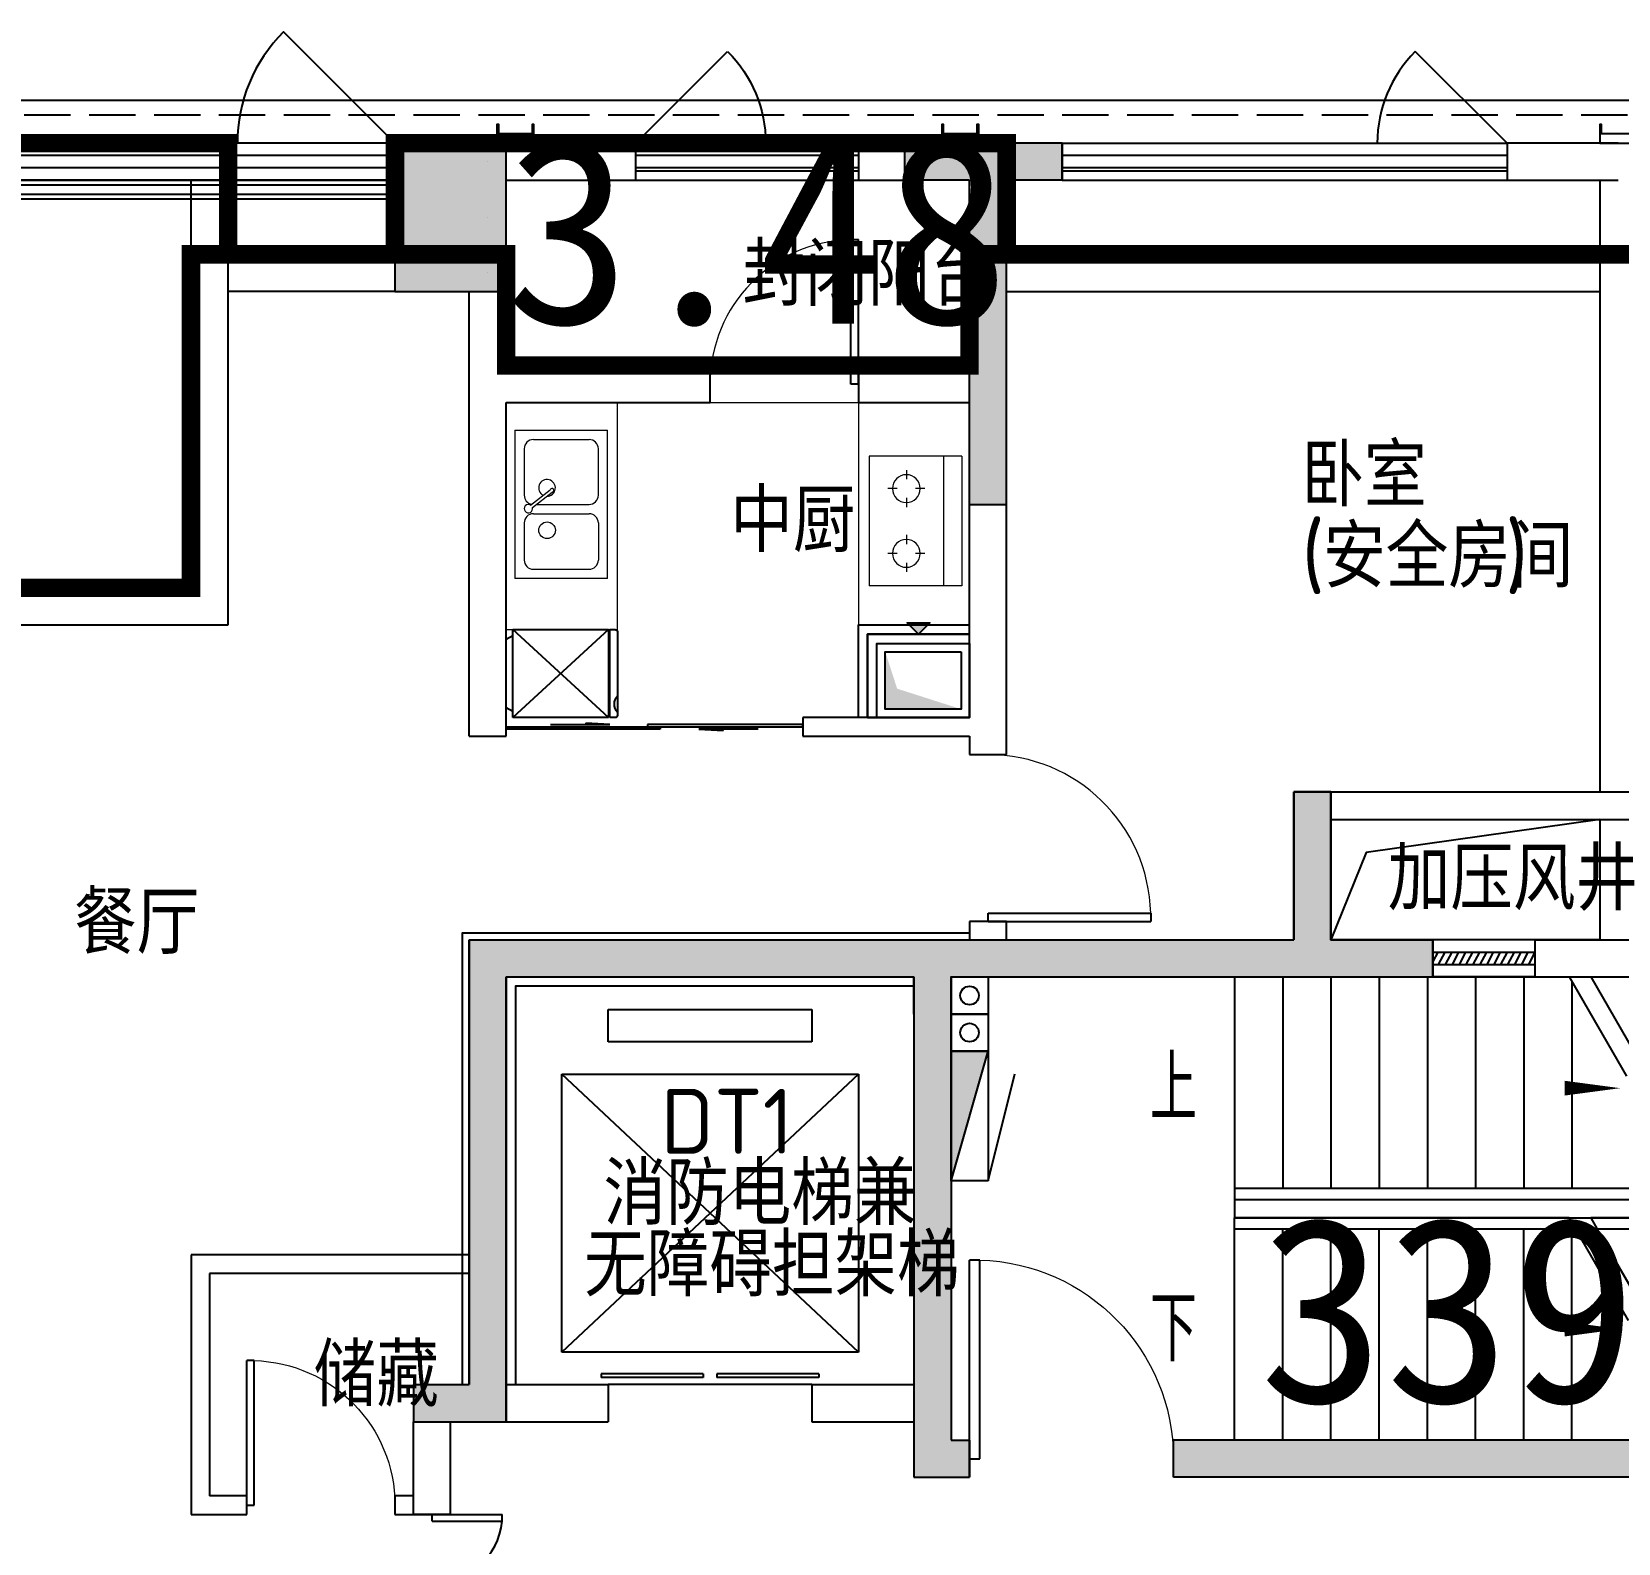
# Model space of a CAD drawing. Extents: x 512858 to 514372, y -232486 to -231710.
# Drawn here: x 513199.88 to 513208.44, y -232337.42 to -232329.26 of the extents above; entities that cross this region are included whole.
import ezdxf

# ---------------------------------------------------------------- set-up
doc = ezdxf.new("R2010")
doc.units = 0
doc.header["$LTSCALE"] = 1000
for name, pattern in [('__DASH', [0.35, 0.25, -0.1]), ('B1+B2户型(2#185报审版）-2$0$__DASH', [0.35, 0.25, -0.1]), ('B1+B2户型(2#185报审版）-2$0$DASH', [0.35, 0.25, -0.1]), ('DASH', [0.35, 0.25, -0.1])]:
    doc.linetypes.add(name, pattern=pattern)
doc.layers.get('0').update_dxf_attribs({"color": 252})
for name, color, linetype in [('0-铝板', 253, 'Continuous'), ('1#HXT-15-27F$0$A-ANNO-50-SYMB', 253, 'Continuous'), ('1#HXT-15-27F$0$A-ANNO-50-TXT', 253, 'Continuous'), ('1#HXT-15-27F$0$A-DOOR', 253, 'Continuous'), ('1#HXT-15-27F$0$A-FIRE-DOOR', 253, 'Continuous'), ('1#HXT-15-27F$0$A-HOLE-E', 253, 'Continuous'), ('1#HXT-15-27F$0$A-PATT-COLU', 253, 'Continuous'), ('1#HXT-15-27F$0$A-STAIR', 253, 'Continuous'), ('1#HXT-15-27F$0$A-STR-CONC-B', 253, 'Continuous'), ('1#HXT-15-27F$0$A-WALL-S', 253, 'Continuous'), ('1#HXT-15-27F$0$A-WINDOW', 253, 'Continuous'), ('1#HXT-15-27F$0$AA-DOOR_FIRE_TEXT', 253, 'Continuous'), ('6#-造型-1F（实施版）金属型材-METAL-S', 253, 'Continuous'), ('A-ANNO-100-TXT', 252, 'Continuous'), ('A-METAL-E', 253, 'Continuous'), ('A-WALL-E', 253, 'Continuous'), ('B1+B2户型(2#185报审版）-2$0$$0$AA-排烟道', 253, 'Continuous'), ('B1+B2户型(2#185报审版）-2$0$A-DOOR', 253, 'Continuous'), ('B1+B2户型(2#185报审版）-2$0$A-FIRE-DOOR', 253, 'Continuous'), ('B1+B2户型(2#185报审版）-2$0$A-HOLE-E', 253, 'Continuous'), ('B1+B2户型(2#185报审版）-2$0$A-PART-S', 253, 'Continuous'), ('B1+B2户型(2#185报审版）-2$0$A-PATT-COLU', 253, 'Continuous'), ('B1+B2户型(2#185报审版）-2$0$A-STR-CONC-B', 253, 'Continuous'), ('B1+B2户型(2#185报审版）-2$0$A-STR-CONC-C', 253, 'Continuous'), ('B1+B2户型(2#185报审版）-2$0$A-STR-CONC-E', 253, 'Continuous'), ('B1+B2户型(2#185报审版）-2$0$A-STR-CONC-H', 253, 'Continuous'), ('B1+B2户型(2#185报审版）-2$0$A-WALL-S', 253, 'Continuous'), ('B1+B2户型(2#185报审版）-2$0$A-WINDOW', 253, 'Continuous'), ('B1+B2户型(2#185报审版）-2$0$FURN', 253, 'Continuous'), ('B1+B2户型(2#185报审版）-2$0$ICDA方案_活动家具', 253, 'Continuous'), ('B1+B2户型(2#185报审版）-2$0$WALL', 253, 'Continuous'), ('PUB_HATCH', 252, 'Continuous')]:
    doc.layers.add(name, color=color, linetype=linetype)
for name, color, linetype, lineweight in [('B1+B2户型(2#185报审版）-2$0$AE-FURN-MOVE', 253, 'Continuous', 20), ('面积-计容-住宅-0.5', 1, 'Continuous', 0), ('面积-计容-住宅-1', 1, 'Continuous', 0)]:
    doc.layers.add(name, color=color, linetype=linetype, lineweight=lineweight)
doc.styles.add('1#HXT-15-27F$0$STANDARD', font='GBENOR', dxfattribs={"bigfont": 'GBCBIG'})
doc.styles.add('dw', font='simhei.ttf')
doc.styles.add('TYDG_02', font='TSSDENG.shx', dxfattribs={"width": 0.8, "bigfont": 'hztxt.shx'})

# ---------------------------------------------------------------- blocks, each defined once
blk = doc.blocks.new('1新176wz14')
at = {"layer": 'A-ANNO-100-TXT', "style": 'TYDG_02'}
for s, height, p in [('封闭阳台', 337.59, (-150981.3, -1319249.2, 0)), ('卧室', 337.59, (-147965.9, -1320333.1)), ('中厨', 337.59, (-151047.9, -1320578.5)), ('(', 350, (-147965.9, -1320770.5)), ('安全房间', 337.59, (-147849.3, -1320770.5)), (')', 350, (-146866.3, -1320770.5)), ('加压风井', 337.59, (-147500.3, -1322510.5)), ('餐厅', 337.59, (-154588.5, -1322747.6)), ('DT1', 350, (-151423.5, -1323824.5)), ('消防电梯兼', 337.59, (-151731.6, -1324209.5)), ('无障碍担架梯', 337.59, (-151835.9, -1324594.5)), ('储藏', 337.59, (-153295.3, -1325188.6, 0))]:
    blk.add_text(s, height=height, dxfattribs=at).set_placement(p)
blk = doc.blocks.new('1新173qjoijgwjirwj')
at = {"layer": '6#-造型-1F（实施版）金属型材-METAL-S'}
blk.add_lwpolyline([(1777290.2, -392199.5), (1756460.2, -392199.5, 0.414213), (1756260.2, -392399.5), (1756260.2, -399309.5)], format="xyb", dxfattribs=at)
at = {"layer": '6#-造型-1F（实施版）金属型材-METAL-S', "color": 61, "linetype": '__DASH'}
blk.add_lwpolyline([(1777290.2, -392279.5), (1756460.2, -392279.5, 0.414213), (1756340.2, -392399.5), (1756340.2, -399309.5)], format="xyb", dxfattribs=at)
blk = doc.blocks.new('1新172jwqoiwjg')
at = {"layer": '6#-造型-1F（实施版）金属型材-METAL-S', "color": 130}
for points in [[(1766140.2, -392429.5), (1766140.2, -392329.5), (1766130.2, -392329.5), (1766130.2, -392379.5), (1765950.2, -392379.5), (1765950.2, -392329.5), (1765940.2, -392329.5), (1765940.2, -392429.5), (1766140.2, -392429.5)], [(1768540.1, -392429.5), (1768540.1, -392329.5), (1768530.1, -392329.5), (1768530.1, -392379.5), (1768350.1, -392379.5), (1768350.1, -392329.5), (1768340.1, -392329.5), (1768340.1, -392429.5), (1768540.1, -392429.5)], [(1772090.2, -392429.5), (1772090.2, -392329.5), (1772080.2, -392329.5), (1772080.2, -392379.5), (1771900.2, -392379.5), (1771900.2, -392329.5), (1771890.2, -392329.5), (1771890.2, -392429.5), (1772090.2, -392429.5)]]:
    blk.add_lwpolyline(points, dxfattribs=at)
blk = doc.blocks.new('1新90A$C799B250F')
at = {"layer": '0-铝板', "color": 2}
for name in ['1新173qjoijgwjirwj', '1新172jwqoiwjg']:
    blk.add_blockref(name, (-1756590.2, 406829.5, 0), dxfattribs=at)
blk = doc.blocks.new('1新160bcq14-27')
at = {"layer": 'A-METAL-E', "elevation": 0}
for points in [[(9900, 5850), (11100, 5850)], [(12200, 5850), (14600, 5850)], [(5200, 5775), (8600, 5775)], [(9900, 5800), (11100, 5800)], [(12200, 5800), (14600, 5800)], [(5200, 5725), (8600, 5725)]]:
    blk.add_lwpolyline(points, dxfattribs=at)
at = {"layer": 'A-WALL-E', "elevation": 0}
for points in [[(5200, 5800), (8600, 5800)], [(5200, 5700), (8600, 5700)]]:
    blk.add_lwpolyline(points, dxfattribs=at)
blk = doc.blocks.new('1新111B1+B2户型(2#185报审版）-2$0$$0$SFEFFSEFSEFESFS')
at = {"layer": 'B1+B2户型(2#185报审版）-2$0$$0$AA-排烟道'}
blk.add_hatch(color=254, dxfattribs=at).paths.add_polyline_path([(220387.4, 75509.2), (220326.6, 75569.9), (220326.6, 75448.5)])
at = {"layer": 'B1+B2户型(2#185报审版）-2$0$$0$AA-排烟道', "color": 254}
for points in [[(220437.4, 75234.6), (220837.4, 75234.6), (220837.4, 75734.6), (220437.4, 75734.6)], [(220482.9, 75280.2), (220791.8, 75280.2), (220791.8, 75689.1), (220482.9, 75689.1)]]:
    blk.add_lwpolyline(points, close=True, dxfattribs=at)
blk.add_lwpolyline([(220387.3, 75509.2), (220326.6, 75569.9), (220326.6, 75448.5), (220387.4, 75509.2)], dxfattribs=at)
blk.add_solid([(220482.9, 75689.1), (220681.6, 75624.7), (220791.8, 75689.1), (220791.8, 75280.2)], dxfattribs=at)
at = {"layer": 'B1+B2户型(2#185报审版）-2$0$A-HOLE-E', "ltscale": 0.5}
blk.add_lwpolyline([(220837.4, 75784.2), (220837.4, 75234.2), (220387.4, 75234.2), (220387.4, 75784.2)], close=True, dxfattribs=at)
blk = doc.blocks.new('1新113B1+B2户型(2#185报审版）-2$0$$DorLib2D$00000114')
at = {"color": 0}
blk.add_line((0.5, 0), (-0.207, 0.707), dxfattribs=at)
blk.add_arc((0.5, 0), 1, 135, 180, dxfattribs=at)
blk = doc.blocks.new('1新120B1+B2户型(2#185报审版）-2$0$6986586658665A-Kitchen-4')
at = {"layer": 'B1+B2户型(2#185报审版）-2$0$AE-FURN-MOVE'}
for p, q in [((-400, -500), (-400, 0)), ((400, 0), (-400, 0)), ((400, 0), (400, -500)), ((-100, -50), (-300, -50)), ((-3.5, -84.4), (79.2, -190.9)), ((300, -50), (50, -50)), ((-350, -100), (-350, -400)), ((-50, -100), (-50, -400)), ((-16.2, -94.2), (66.5, -200.7)), ((0, -115), (0, -400)), ((350, -100), (350, -400)), ((-400, -500), (400, -500)), ((-100, -450), (-300, -450)), ((50, -450), (300, -450))]:
    blk.add_line(p, q, dxfattribs=at)
for centre, major_axis, start_param, end_param in [((-300, -100), (0, 50), 0.000591, 1.571387), ((-100, -100), (0, 50), 4.711798, 6.282594), ((-22.7, -72.7), (-0.2, 22.5), 4.156064, 9.712232), ((50, -100), (0, 50), -0.000202, 1.373206), ((300, -100), (0, 50), 4.711798, 6.282594), ((-139.5, -173.1), (0, 45), 4.711392, 10.994577), ((89.5, -173.1), (0.1, 45), 1.556657, 7.383522), ((76.5, -200.5), (0, 10), 1.588727, 6.019143), ((-300, -400), (0, 50), 1.570205, 3.141002), ((-100, -400), (0, 50), 3.142184, 4.71298), ((50, -400), (0, 50), 1.570205, 3.141002), ((300, -400), (0, 50), 3.142184, 4.71298)]:
    blk.add_ellipse(centre, major_axis=major_axis, ratio=1, start_param=start_param, end_param=end_param, dxfattribs=at)
blk = doc.blocks.new('1新119B1+B2户型(2#185报审版）-2$0$6986586658665A-Kitchen-1')
at = {"layer": 'B1+B2户型(2#185报审版）-2$0$AE-FURN-MOVE'}
for p, q in [((-350, 0), (350, 0)), ((-350, -500), (-350, 0)), ((350, -500), (350, 0)), ((-175, -150), (-175, -100)), ((175, -150), (175, -100)), ((-275, -200), (-225, -200)), ((-175, -300), (-175, -250)), ((-125, -200), (-75, -200)), ((75, -200), (125, -200)), ((175, -300), (175, -250)), ((225, -200), (275, -200)), ((-350, -400), (350, -400)), ((-350, -500), (350, -500))]:
    blk.add_line(p, q, dxfattribs=at)
for centre in [(-175, -200), (175, -200)]:
    blk.add_circle(centre, 75, dxfattribs=at)
blk = doc.blocks.new('1新122B1+B2户型(2#185报审版）-2$0$A$C75447C14')
at = {"layer": 'B1+B2户型(2#185报审版）-2$0$ICDA方案_活动家具'}
for p, q in [((-225.3, 600), (225.3, 600)), ((-237.5, 559.4), (-237.5, 587.8)), ((237.5, 559.4), (-237.5, 559.4)), ((-237.5, 35.2), (-237.5, 551.3)), ((-237.5, 551.3), (237.5, 551.3)), ((237.5, 551.3), (-237.5, 35.2)), ((-237.5, 551.3), (237.5, 35.2)), ((237.5, 587.8), (237.5, 559.4)), ((237.5, 587.8), (237.5, 559.4)), ((237.5, 551.3), (237.5, 35.2)), ((237.5, 551.3), (237.5, 35.2)), ((237.5, 35.2), (-237.5, 35.2)), ((-184.8, 0), (-205.1, 35.2)), ((184.8, 0), (-184.8, 0)), ((205.1, 35.2), (184.8, 0))]:
    blk.add_line(p, q, dxfattribs=at)
at = {"layer": 'B1+B2户型(2#185报审版）-2$0$ICDA方案_活动家具', "extrusion": (4.4081e-39, -1.44111e-29, -1)}
for centre, major_axis, start_param, end_param in [((-225.3, 587.8), (8.61, -8.61), 2.356194, 3.926991), ((165.1, 655.2), (50.2, -50.2), 0.10668, 1.464116)]:
    blk.add_ellipse(centre, major_axis=major_axis, ratio=1, start_param=start_param, end_param=end_param, dxfattribs=at)
at = {"layer": 'B1+B2户型(2#185报审版）-2$0$ICDA方案_活动家具', "extrusion": (4.40811e-39, -1.44111e-29, -1)}
blk.add_ellipse((225.3, 587.8), major_axis=(-8.61, -8.61), ratio=1, start_param=2.356194, end_param=3.926991, dxfattribs=at)
blk = doc.blocks.new('1新116B1+B2户型(2#185报审版）-2$0$$WINLIB2D$00000001')
at = {"color": 0}
for points in [[(-0.5, 0.5), (-0.5, -0.5)], [(-0.5, 0.5), (0.5, 0.5)], [(0.5, -0.5), (0.5, 0.5)], [(0.5, 0.1667), (-0.5, 0.1667)], [(0.5, -0.1667), (-0.5, -0.1667)], [(-0.5, -0.5), (0.5, -0.5)]]:
    blk.add_lwpolyline(points, dxfattribs=at)
blk = doc.blocks.new('1新112B1+B2户型(2#185报审版）-2$0$$DorLib2D$00000001')
for p, q in [((0.45, 0.975), (0.5, 0.975)), ((0.45, 0), (0.45, 0.975)), ((0.5, 0), (0.5, 0.975)), ((0.5, 0), (0.45, 0))]:
    blk.add_line(p, q)
at = {"lineweight": 13}
blk.add_arc((0.475, 0), 0.975, 91.46928, 180, dxfattribs=at)
blk = doc.blocks.new('1新115B1+B2户型(2#185报审版）-2$0$$DorLib2D$00000225')
at = {"color": 0}
for p, q in [((0.475, -0.0014), (0.475, 0.7521)), ((0.475, 0.7521), (0.5, 0.7521)), ((0.5, -0.0014), (0.5, 0.7521)), ((-0.5, 0), (-0.5, 0.252)), ((-0.475, 0.252), (-0.5, 0.252)), ((-0.475, 0), (-0.475, 0.252)), ((-0.475, 0), (-0.5, 0)), ((0.475, -0.0014), (0.5, -0.0014))]:
    blk.add_line(p, q, dxfattribs=at)
for centre, radius, start, end in [((0.5046, -0.0019), 0.7546, 92.2493, 179.7238), ((-0.5008, 0.0026), 0.2508, 359.7899, 84.0974)]:
    blk.add_arc(centre, radius, start, end, dxfattribs=at)
blk = doc.blocks.new('1新114B1+B2户型(2#185报审版）-2$0$$DorLib2D$00000131')
at = {"color": 0, "linetype": 'Continuous'}
for p, q in [((0.15, 0.125), (0.2319, 0.1973)), ((0.2319, 0.1973), (0.2319, 0.125)), ((-0.5, 0.125), (-0.5, 0)), ((0.0192, 0.125), (-0.5, 0.125)), ((0.0192, 0), (0.0192, 0.125)), ((0.35, 0.125), (0.15, 0.125)), ((-0.5, 0), (0.0192, 0)), ((-0.024, 0), (0.5, 0)), ((-0.024, -0.125), (-0.024, 0)), ((0.5, 0), (0.5, -0.125)), ((-0.35, -0.125), (-0.15, -0.125)), ((-0.2319, -0.1973), (-0.2319, -0.125)), ((-0.15, -0.125), (-0.2319, -0.1973)), ((0.5, -0.125), (-0.024, -0.125))]:
    blk.add_line(p, q, dxfattribs=at)
blk = doc.blocks.new('1新159_FZH')
blk.add_lwpolyline([(-0.5, -0.5), (0.5, -0.5), (0.5, 0.5), (-0.5, 0.5)], close=True)
at = {"layer": 'PUB_HATCH'}
blk.add_solid([(-0.5, -0.5), (0.5, -0.5), (-0.5, 0.5), (0.5, 0.5)], dxfattribs=at)
blk = doc.blocks.new('1新110B1+B2户型(2#185报审版）-2')
at = {"layer": 'B1+B2户型(2#185报审版）-2$0$A-PATT-COLU'}
for points in [[(-149657, -995104.2), (-149657, -994970.9), (-150107, -994970.9), (-150107, -995170.9), (-149757, -995170.9)], [(-149257, -994970.9), (-149657, -994970.9), (-149657, -995104.2), (-149557, -995170.9), (-149257, -995170.9)], [(-149557, -996920.9), (-149557, -995170.9), (-149657, -995104.2), (-149757, -995170.9), (-149757, -996920.9)], [(-147907, -999337.6), (-147807, -999270.9), (-147807, -998470.9), (-148007, -998470.9), (-148007, -999270.9)], [(-152457, -999270.9), (-152257, -999470.9), (-150057, -999470.9), (-149957, -999404.2), (-149957, -999270.9)], [(-152457, -1001070.9), (-152257, -1001070.9), (-152257, -999470.9), (-152457, -999270.9)], [(-149957, -999404.2), (-149857, -999470.9), (-149657, -999470.9), (-149657, -999270.9), (-149957, -999270.9)], [(-149657, -999270.9), (-149657, -999470.9), (-147907, -999470.9), (-147907, -999337.6), (-148007, -999270.9)], [(-147907, -999337.6), (-147907, -999470.9), (-147707, -999470.9), (-147707, -999270.9), (-147807, -999270.9)], [(-150057, -999670.9), (-149857, -999670.9), (-149857, -999470.9), (-149957, -999404.2), (-150057, -999470.9)], [(-152457, -1001670.9), (-152257, -1001870.9), (-152257, -1001070.9), (-152457, -1001070.9)], [(-152757, -1001870.9), (-152657, -1001870.9), (-152657, -1001670.9), (-152757, -1001670.9)], [(-152657, -1001670.9), (-152657, -1001870.9), (-152257, -1001870.9), (-152457, -1001670.9)]]:
    blk.add_hatch(color=256, dxfattribs=at).paths.add_polyline_path(points)
at = {"layer": 'B1+B2户型(2#185报审版）-2$0$A-PART-S'}
for p, q in [((-151557, -994970.9), (-152257, -994970.9)), ((-151557, -995170.9), (-151557, -994970.9)), ((-150107, -994970.9), (-150357, -994970.9)), ((-150357, -994970.9), (-150357, -995170.9)), ((-149257, -994970.9), (-149257, -995170.9)), ((-146257, -994970.9), (-146857, -994970.9)), ((-146857, -994970.9), (-146857, -995170.9)), ((-152257, -995170.9), (-151557, -995170.9)), ((-150357, -995170.9), (-150107, -995170.9)), ((-146857, -995170.9), (-146257, -995170.9))]:
    blk.add_line(p, q, dxfattribs=at)
at = {"layer": 'B1+B2户型(2#185报审版）-2$0$A-STR-CONC-B'}
for p, q in [((-149657, -994970.9), (-150107, -994970.9)), ((-150107, -995170.9), (-150107, -994970.9)), ((-149257, -994970.9), (-149657, -994970.9)), ((-149257, -995170.9), (-149257, -994970.9)), ((-149757, -995170.9), (-150107, -995170.9)), ((-149757, -996920.9), (-149757, -995170.9)), ((-149557, -996920.9), (-149557, -995170.9)), ((-149257, -995170.9), (-149557, -995170.9)), ((-149757, -996920.9), (-149557, -996920.9)), ((-148007, -999270.9), (-148007, -998470.9)), ((-148007, -998470.9), (-147807, -998470.9)), ((-147807, -999270.9), (-147807, -998470.9)), ((-152457, -999270.9), (-149957, -999270.9)), ((-152457, -1001070.9), (-152457, -999270.9)), ((-149957, -999270.9), (-149657, -999270.9)), ((-149657, -999270.9), (-148007, -999270.9)), ((-147807, -999270.9), (-147707, -999270.9)), ((-152257, -999470.9), (-150057, -999470.9)), ((-152257, -1001070.9), (-152257, -999470.9)), ((-150057, -999670.9), (-150057, -999470.9)), ((-149857, -999670.9), (-149857, -999470.9)), ((-149857, -999470.9), (-149657, -999470.9)), ((-149657, -999470.9), (-147907, -999470.9)), ((-147907, -999470.9), (-147707, -999470.9)), ((-152457, -1001670.9), (-152457, -1001070.9)), ((-152257, -1001870.9), (-152257, -1001070.9)), ((-152757, -1001670.9), (-152657, -1001670.9)), ((-152757, -1001670.9), (-152757, -1001870.9)), ((-152657, -1001670.9), (-152457, -1001670.9)), ((-152757, -1001870.9), (-152657, -1001870.9)), ((-152657, -1001870.9), (-152257, -1001870.9))]:
    blk.add_line(p, q, dxfattribs=at)
at = {"layer": 'B1+B2户型(2#185报审版）-2$0$A-STR-CONC-E'}
for points in [[(-152857, -995770.9), (-153757, -995770.9)], [(-149557, -995770.9), (-146357, -995770.9)]]:
    blk.add_lwpolyline(points, dxfattribs=at)
at = {"layer": 'B1+B2户型(2#185报审版）-2$0$A-STR-CONC-H', "linetype": 'B1+B2户型(2#185报审版）-2$0$DASH'}
for points in [[(-152857, -995570.9), (-153757, -995570.9)], [(-149557, -995570.9), (-146357, -995570.9)]]:
    blk.add_lwpolyline(points, dxfattribs=at)
at = {"layer": 'B1+B2户型(2#185报审版）-2$0$A-WALL-S'}
for p, q in [((-152357, -995070.9), (-152357, -995070.9)), ((-153957, -997370.9), (-153957, -995170.9)), ((-153957, -995170.9), (-153757, -995170.9)), ((-153757, -997570.9), (-153757, -995170.9)), ((-146357, -995170.9), (-146357, -998470.9)), ((-152357, -995370.9), (-152357, -995370.9)), ((-152357, -995670.9), (-152357, -995670.9)), ((-152457, -996270.9), (-152457, -995770.9)), ((-152257, -996170.9), (-152257, -995770.9)), ((-151157, -996170.9), (-152257, -996170.9)), ((-151157, -996370.9), (-151157, -996170.9)), ((-149757, -996170.9), (-150357, -996170.9)), ((-150357, -996170.9), (-150357, -996370.9)), ((-149757, -996370.9), (-149757, -996170.9)), ((-152457, -998170.9), (-152457, -996270.9)), ((-152257, -998070.9), (-152257, -996370.9)), ((-152257, -996370.9), (-151157, -996370.9)), ((-150357, -996370.9), (-149757, -996370.9)), ((-149757, -998070.9), (-149757, -996920.9)), ((-149557, -998070.9), (-149557, -996920.9)), ((-153957, -997370.9), (-155757, -997370.9)), ((-155757, -997570.9), (-153757, -997570.9)), ((-152257, -998170.9), (-152257, -998070.9)), ((-149757, -998070.9), (-150657, -998070.9)), ((-150657, -998070.9), (-150657, -998170.9)), ((-152457, -998170.9), (-152257, -998170.9)), ((-150657, -998170.9), (-149757, -998170.9)), ((-147807, -998470.9), (-146257, -998470.9)), ((-147807, -998620.9), (-146257, -998620.9)), ((-152457, -1000970.9), (-153957, -1000970.9)), ((-153957, -1000970.9), (-153957, -1002370.9)), ((-152457, -1001070.9), (-153857, -1001070.9)), ((-153857, -1001070.9), (-153857, -1002270.9)), ((-152757, -1002270.9), (-152757, -1001870.9)), ((-152557, -1002370.9), (-152557, -1001870.9)), ((-153657, -1002270.9), (-153857, -1002270.9)), ((-153657, -1002370.9), (-153657, -1002270.9)), ((-152757, -1002270.9), (-152857, -1002270.9)), ((-152857, -1002270.9), (-152857, -1002370.9)), ((-153957, -1002370.9), (-153657, -1002370.9)), ((-152857, -1002370.9), (-152757, -1002370.9)), ((-152557, -1002370.9), (-152757, -1002370.9))]:
    blk.add_line(p, q, dxfattribs=at)
at = {"layer": 'B1+B2户型(2#185报审版）-2$0$A-WALL-S', "linetype": 'B1+B2户型(2#185报审版）-2$0$__DASH'}
for p, q in [((-149557, -998270.9), (-149557, -998070.9)), ((-149757, -998170.9), (-149757, -998270.9)), ((-149757, -998270.9), (-149557, -998270.9)), ((-149557, -999170.9), (-149757, -999170.9)), ((-149757, -999170.9), (-149757, -999270.9)), ((-149557, -999270.9), (-149557, -999170.9))]:
    blk.add_line(p, q, dxfattribs=at)
at = {"layer": 'B1+B2户型(2#185报审版）-2$0$A-WINDOW'}
for p, q in [((-152857, -994970.9), (-161757, -994970.9)), ((-152857, -995037.6), (-161690.3, -995037.6)), ((-152857, -995104.2), (-161623.6, -995104.2)), ((-152857, -995170.9), (-161557, -995170.9))]:
    blk.add_line(p, q, dxfattribs=at)
at = {"layer": 'B1+B2户型(2#185报审版）-2$0$A-WINDOW', "extrusion": (0, 0, -1), "elevation": 0}
blk.add_lwpolyline([(152857, -994970.9), (153458, -994369.9, -0.198912), (153707, -994970.9)], format="xyb", dxfattribs=at)
at = {"layer": 'B1+B2户型(2#185报审版）-2$0$AE-FURN-MOVE'}
blk.add_lwpolyline([(-152257, -996370.9), (-150357, -996370.9), (-150357, -998070.9), (-150357, -998070.9), (-150357, -998070.9)], dxfattribs=at)
at = {"layer": 'B1+B2户型(2#185报审版）-2$0$AE-FURN-MOVE', "elevation": 0}
blk.add_lwpolyline([(-152257, -997595.9), (-151657, -997595.9), (-151657, -996370.9)], dxfattribs=at)
at = {"layer": 'B1+B2户型(2#185报审版）-2$0$AE-FURN-MOVE'}
blk.add_lwpolyline([(-150307, -998071), (-149757, -998070.9), (-149757, -997620.9), (-150307, -997621)], close=True, dxfattribs=at)
at = {"layer": 'B1+B2户型(2#185报审版）-2$0$WALL'}
for points in [[(-150357, -998071), (-150357, -997571), (-149757, -997571)], [(-150307, -998071), (-150307, -997621), (-149757, -997621)]]:
    blk.add_lwpolyline(points, dxfattribs=at)
at = {"rotation": 270}
blk.add_blockref('1新122B1+B2户型(2#185报审版）-2$0$A$C75447C14', (-152257, -997833.4, 0), dxfattribs=at)
at = {"extrusion": (2.93874e-39, -2.8026e-45, -1), "zscale": -1, "rotation": 270}
blk.add_blockref('1新111B1+B2户型(2#185报审版）-2$0$$0$SFEFFSEFSEFESFS', (74522.8, -777233.5), dxfattribs=at)
at = {"layer": 'B1+B2户型(2#185报审版）-2$0$A-DOOR', "linetype": 'B1+B2户型(2#185报审版）-2$0$__DASH', "zscale": 200}
for p, xscale, yscale, rotation in [((-150757, -996270.9), -800, -800, 179.9999999999487), ((-149657, -998720.9), -900, -900, 90)]:
    blk.add_blockref('1新112B1+B2户型(2#185报审版）-2$0$$DorLib2D$00000001', p, dxfattribs=dict(at, xscale=xscale, yscale=yscale, rotation=rotation))
at = {"layer": 'B1+B2户型(2#185报审版）-2$0$A-DOOR', "zscale": 100, "rotation": 180}
for name, p, xscale, yscale in [('1新114B1+B2户型(2#185报审版）-2$0$$DorLib2D$00000131', (-151457, -998120.9), -1600, 100), ('1新112B1+B2户型(2#185报审版）-2$0$$DorLib2D$00000001', (-153257, -1002320.9), 800, -800)]:
    blk.add_blockref(name, p, dxfattribs=dict(at, xscale=xscale, yscale=yscale))
at = {"layer": 'B1+B2户型(2#185报审版）-2$0$A-FIRE-DOOR', "xscale": -1500, "yscale": -1500, "zscale": 200, "rotation": 90}
blk.add_blockref('1新115B1+B2户型(2#185报审版）-2$0$$DorLib2D$00000225', (-152657, -1003120.9), dxfattribs=at)
at = {"layer": 'B1+B2户型(2#185报审版）-2$0$A-STR-CONC-C', "xscale": 600, "yscale": 800.0000000116415, "zscale": 800.0000000116415}
blk.add_blockref('1新159_FZH', (-152557, -995370.9), dxfattribs=at)
at = {"layer": 'B1+B2户型(2#185报审版）-2$0$A-WINDOW', "linetype": 'B1+B2户型(2#185报审版）-2$0$__DASH', "yscale": 700, "zscale": -700}
for p, xscale in [((-151207, -994970.9), -700), ((-147207, -994970.9), 700)]:
    blk.add_blockref('1新113B1+B2户型(2#185报审版）-2$0$$DorLib2D$00000114', p, dxfattribs=dict(at, xscale=xscale))
at = {"layer": 'B1+B2户型(2#185报审版）-2$0$A-WINDOW', "yscale": 200, "zscale": 200}
for p, xscale, rotation in [((-150957, -995070.9), -1200, 180.0000277296439), ((-148057, -995070.9), -2400, 180)]:
    blk.add_blockref('1新116B1+B2户型(2#185报审版）-2$0$$WINLIB2D$00000001', p, dxfattribs=dict(at, xscale=xscale, rotation=rotation))
at = {"layer": 'B1+B2户型(2#185报审版）-2$0$FURN', "rotation": 90}
blk.add_blockref('1新120B1+B2户型(2#185报审版）-2$0$6986586658665A-Kitchen-4', (-152209.7, -996920.9), dxfattribs=at)
at = {"layer": 'B1+B2户型(2#185报审版）-2$0$FURN', "extrusion": (2.93874e-39, -1.44111e-29, -1), "zscale": -1, "rotation": 270}
blk.add_blockref('1新119B1+B2户型(2#185报审版）-2$0$6986586658665A-Kitchen-1', (150298, -997010.2, 0), dxfattribs=at)
blk = doc.blocks.new('1新231#HXT-15-27F$0$$TWTSYS$00000508')
for p, q in [((-0.5, 0.5), (0.324, 1.224)), ((-0.5, 0.5), (-0.5, -0.5)), ((-0.5, -0.5), (0.5, 0.5)), ((0.5, 0.5), (-0.5, 0.5)), ((0.5, -0.5), (0.5, 0.5)), ((-0.5, -0.5), (0.5, -0.5))]:
    blk.add_line(p, q)
blk.add_solid([(0.5, -0.5), (0.5, 0.5), (-0.5, -0.5)])
blk = doc.blocks.new('1新241#HXT-15-27F$0$$WINLIB2D$00000039')
at = {"color": 0}
for points in [[(-0.5, 0.5), (-0.5, -0.5)], [(0.5, 0.5), (-0.5, 0.5)], [(0.5, -0.5), (0.5, 0.5)], [(-0.5, 0.167), (0.5, 0.167)], [(-0.384, -0.167), (-0.448, 0.167)], [(-0.316, -0.167), (-0.38, 0.167)], [(-0.248, -0.167), (-0.312, 0.167)], [(-0.18, -0.167), (-0.244, 0.167)], [(-0.112, -0.167), (-0.176, 0.167)], [(-0.044, -0.167), (-0.108, 0.167)], [(0.024, -0.167), (-0.04, 0.167)], [(0.092, -0.167), (0.028, 0.167)], [(0.16, -0.167), (0.096, 0.167)], [(0.228, -0.167), (0.164, 0.167)], [(0.296, -0.167), (0.232, 0.167)], [(0.364, -0.167), (0.3, 0.167)], [(0.432, -0.167), (0.368, 0.167)], [(0.5, -0.167), (0.436, 0.167)], [(-0.452, -0.167), (-0.5, 0.084)], [(-0.5, -0.167), (0.5, -0.167)], [(0.5, -0.5), (-0.5, -0.5)]]:
    blk.add_lwpolyline(points, dxfattribs=at)
blk = doc.blocks.new('1新191#HXT-15-27F$0$$DorLib2D$00000001')
for p, q in [((0.45, 0.975), (0.5, 0.975)), ((0.45, 0), (0.45, 0.975)), ((0.5, 0), (0.5, 0.975)), ((0.5, 0), (0.45, 0))]:
    blk.add_line(p, q)
at = {"lineweight": 13}
blk.add_arc((0.475, 0), 0.975, 91.46928, 180, dxfattribs=at)
blk = doc.blocks.new('1新201#HXT-15-27F$0$$DorLib2D$00000127')
at = {"color": 0}
for points in [[(-0.5333, 0.7949), (-0.5333, 0.6904)], [(-0.0333, 0.7949), (-0.5333, 0.7949)], [(-0.0333, 0.7949), (-0.0333, 0.6904)], [(0.5333, 0.7949), (0.0333, 0.7949)], [(0.0333, 0.7949), (0.0333, 0.6904)], [(0.5333, 0.7949), (0.5333, 0.6904)], [(-0.0333, 0.6904), (-0.5333, 0.6904)], [(0.5333, 0.6904), (0.0333, 0.6904)], [(0.5, 0.5), (-0.5, 0.5)]]:
    blk.add_lwpolyline(points, dxfattribs=at)
blk = doc.blocks.new('1新211#HXT-15-27F$0$$DorLib2D$00000225')
at = {"color": 0}
for p, q in [((0.475, -0.0014), (0.475, 0.7521)), ((0.475, 0.7521), (0.5, 0.7521)), ((0.5, -0.0014), (0.5, 0.7521)), ((-0.5, 0), (-0.5, 0.252)), ((-0.475, 0.252), (-0.5, 0.252)), ((-0.475, 0), (-0.475, 0.252)), ((-0.475, 0), (-0.5, 0)), ((0.475, -0.0014), (0.5, -0.0014))]:
    blk.add_line(p, q, dxfattribs=at)
for centre, radius, start, end in [((0.5046, -0.0019), 0.7546, 92.2493, 179.7238), ((-0.5008, 0.0026), 0.2508, 359.7899, 84.0974)]:
    blk.add_arc(centre, radius, start, end, dxfattribs=at)
blk = doc.blocks.new('1新181#HXT-15-27F')
at = {"layer": '1#HXT-15-27F$0$A-PATT-COLU'}
for points in [[(-147807, -998470.9), (-148007, -998470.9), (-148007, -999270.9), (-147907, -999337.6), (-147807, -999270.9)], [(-152357, -999370.9), (-152457, -999270.9), (-152457, -1001670.9), (-152357, -1001770.9), (-152257, -1001870.9), (-152257, -999470.9)], [(-152357, -999370.9), (-152257, -999470.9), (-150057, -999470.9), (-149957, -999404.2), (-149957, -999270.9), (-152457, -999270.9)], [(-149957, -999404.2), (-149857, -999470.9), (-147907, -999470.9), (-147907, -999337.6), (-148007, -999270.9), (-149957, -999270.9)], [(-147907, -999337.6), (-147907, -999470.9), (-147257, -999470.9), (-147257, -999270.9), (-147807, -999270.9)], [(-149957, -999404.2), (-150057, -999470.9), (-150057, -1001770.9), (-149957, -1001770.9), (-149857, -1001770.9), (-149857, -999470.9)], [(-152757, -1001670.9), (-152757, -1001870.9), (-152657, -1001870.9), (-152657, -1001770.9), (-152657, -1001670.9)], [(-152657, -1001770.9), (-152657, -1001870.9), (-152257, -1001870.9), (-152357, -1001770.9), (-152457, -1001670.9), (-152657, -1001670.9)], [(-149957, -1001770.9), (-150057, -1001770.9), (-150057, -1002170.9), (-149957, -1002070.9), (-149857, -1001970.9), (-149857, -1001770.9)], [(-149957, -1002070.9), (-150057, -1002170.9), (-149757, -1002170.9), (-149757, -1001970.9), (-149857, -1001970.9)], [(-143757, -1002170.9), (-143757, -1001970.9), (-148657, -1001970.9), (-148657, -1002170.9)]]:
    blk.add_hatch(color=256, dxfattribs=at).paths.add_polyline_path(points, flags=17)
at = {"layer": '1#HXT-15-27F$0$A-ANNO-50-SYMB'}
for points in [[(-148457, -1000070.9, 0, 0, 0), (-146247, -1000070.9, 0, 80, 0), (-146547, -1000070.9, 0, 0, 0)], [(-148457, -1001370.9, 0, 0, 0), (-146247, -1001370.9, 0, 80, 0), (-146547, -1001370.9, 0, 0, 0)]]:
    blk.add_lwpolyline(points, format="xyseb", dxfattribs=at)
at = {"layer": '1#HXT-15-27F$0$A-HOLE-E'}
blk.add_lwpolyline([(-147807, -998620.9), (-146357, -998620.9), (-146357, -999270.9), (-147807, -999270.9)], close=True, dxfattribs=at)
blk.add_lwpolyline([(-146357, -998620.9), (-147617, -998800), (-147807, -999270.9)], dxfattribs=at)
at = {"layer": '1#HXT-15-27F$0$A-STAIR'}
for p, q in [((-148327, -999470.9), (-146521.1, -999470.9)), ((-148327, -999470.9), (-148327, -1000610.9)), ((-148067, -999470.9), (-148067, -1000610.9)), ((-147807, -999470.9), (-147807, -1000610.9)), ((-147547, -999470.9), (-147547, -1000610.9)), ((-147287, -999470.9), (-147287, -1000610.9)), ((-147027, -999470.9), (-147027, -1000610.9)), ((-146767, -999470.9), (-146767, -1000610.9)), ((-146521.1, -999470.9), (-146211.9, -1000006.5)), ((-146507, -999495.4), (-146507, -1000610.9)), ((-146405.7, -999470.9), (-143907, -999470.9)), ((-146405.7, -999470.9), (-146111.9, -999979.7)), ((-151707, -999820.9), (-151707, -999645.9)), ((-151707, -999645.9), (-150607, -999645.9)), ((-150607, -999645.9), (-150607, -999820.9)), ((-150607, -999820.9), (-151707, -999820.9)), ((-151957, -1001495.9), (-151957, -999995.9)), ((-151957, -999995.9), (-150357, -999995.9)), ((-150357, -999995.9), (-151957, -1001495.9)), ((-150357, -1001495.9), (-151957, -999995.9)), ((-150357, -999995.9), (-150357, -1001495.9)), ((-148327, -1000610.9), (-148327, -1000670.9)), ((-148327, -1000830.9), (-148327, -1000770.9)), ((-146521.1, -1000770.9), (-146486.5, -1000830.9)), ((-146405.7, -1000770.9), (-146371, -1000830.9)), ((-148327, -1001970.9), (-148327, -1000830.9)), ((-148067, -1001970.9), (-148067, -1000830.9)), ((-147807, -1001970.9), (-147807, -1000830.9)), ((-147547, -1001970.9), (-147547, -1000830.9)), ((-147287, -1001970.9), (-147287, -1000830.9)), ((-147027, -1001970.9), (-147027, -1000830.9)), ((-146767, -1001970.9), (-146767, -1000830.9)), ((-146507, -1001970.9), (-146507, -1000830.9)), ((-146201.9, -1001323.8), (-146486.5, -1000830.9)), ((-146101.9, -1001297), (-146371, -1000830.9)), ((-150357, -1001495.9), (-151957, -1001495.9)), ((-145828.3, -1001970.9), (-148327, -1001970.9))]:
    blk.add_line(p, q, dxfattribs=at)
for points in [[(-148327, -1000610.9), (-145862.9, -1000610.9)], [(-148327, -1000670.9), (-145828.3, -1000670.9)], [(-146521.1, -1000770.9), (-148327, -1000770.9)], [(-143907, -1000770.9), (-146405.7, -1000770.9)], [(-146486.5, -1000830.9), (-148327, -1000830.9)], [(-143907, -1000830.9), (-146371, -1000830.9)]]:
    blk.add_lwpolyline(points, dxfattribs=at)
at = {"layer": '1#HXT-15-27F$0$A-STR-CONC-B'}
for p, q in [((-148007, -998470.9), (-148007, -999270.9)), ((-147807, -998470.9), (-148007, -998470.9)), ((-147807, -998470.9), (-147807, -999270.9)), ((-152457, -999270.9), (-152457, -1001670.9)), ((-152457, -999270.9), (-149957, -999270.9)), ((-149957, -999270.9), (-148007, -999270.9)), ((-147807, -999270.9), (-147257, -999270.9)), ((-147257, -999270.9), (-147257, -999470.9)), ((-152257, -999470.9), (-152257, -1001870.9)), ((-152257, -999470.9), (-150057, -999470.9)), ((-150057, -999470.9), (-150057, -1001770.9)), ((-149857, -999470.9), (-149857, -1001770.9)), ((-149857, -999470.9), (-147907, -999470.9)), ((-147907, -999470.9), (-147257, -999470.9)), ((-152757, -1001670.9), (-152657, -1001670.9)), ((-152757, -1001670.9), (-152757, -1001870.9)), ((-152657, -1001670.9), (-152457, -1001670.9)), ((-150057, -1001770.9), (-150057, -1002170.9)), ((-149857, -1001770.9), (-149857, -1001970.9)), ((-152757, -1001870.9), (-152657, -1001870.9)), ((-152657, -1001870.9), (-152257, -1001870.9)), ((-149857, -1001970.9), (-149757, -1001970.9)), ((-149757, -1001970.9), (-149757, -1002170.9)), ((-143757, -1001970.9), (-148657, -1001970.9)), ((-148657, -1002170.9), (-148657, -1001970.9)), ((-150057, -1002170.9), (-149757, -1002170.9)), ((-143757, -1002170.9), (-148657, -1002170.9))]:
    blk.add_line(p, q, dxfattribs=at)
at = {"layer": '1#HXT-15-27F$0$A-WALL-S'}
for p, q in [((-147807, -998470.9), (-144707, -998470.9)), ((-147807, -998620.9), (-144707, -998620.9)), ((-146707, -999270.9), (-145807, -999270.9)), ((-146707, -999470.9), (-145807, -999470.9)), ((-148327, -1000670.9), (-143907, -1000670.9)), ((-148327, -1000670.9), (-148327, -1000770.9)), ((-148327, -1000770.9), (-143907, -1000770.9)), ((-152257, -1001670.9), (-151707, -1001670.9)), ((-150607, -1001670.9), (-150057, -1001670.9)), ((-152757, -1002370.9), (-152757, -1001870.9)), ((-152557, -1002370.9), (-152557, -1001870.9)), ((-152257, -1001870.9), (-151707, -1001870.9)), ((-150607, -1001870.9), (-150057, -1001870.9))]:
    blk.add_line(p, q, dxfattribs=at)
for points in [[(-147257, -999270.9), (-147257, -999470.9)], [(-146707, -999270.9), (-146707, -999470.9)], [(-151707, -1001670.9), (-151707, -1001870.9)], [(-150607, -1001670.9), (-150607, -1001870.9)], [(-149757, -1002170.9), (-149757, -1001970.9)], [(-148657, -1002170.9), (-148657, -1001970.9)], [(-152757, -1002370.9), (-152557, -1002370.9)]]:
    blk.add_lwpolyline(points, dxfattribs=at)
at = {"layer": '1#HXT-15-27F$0$AA-DOOR_FIRE_TEXT'}
for points in [[(-149657, -999670.9), (-149857, -999670.9), (-149857, -999470.9), (-149657, -999470.9)], [(-149657, -999870.9), (-149857, -999870.9), (-149857, -999670.9), (-149657, -999670.9)]]:
    blk.add_lwpolyline(points, close=True, dxfattribs=at)
for centre in [(-149757, -999570.9), (-149757, -999770.9)]:
    blk.add_circle(centre, 50, dxfattribs=at)
at = {"layer": '1#HXT-15-27F$0$A-DOOR', "xscale": 1100, "yscale": 200, "zscale": 200}
blk.add_blockref('1新201#HXT-15-27F$0$$DorLib2D$00000127', (-151157, -1001770.9), dxfattribs=at)
at = {"layer": '1#HXT-15-27F$0$A-FIRE-DOOR', "zscale": 200}
for name, p, xscale, yscale, rotation in [('1新191#HXT-15-27F$0$$DorLib2D$00000001', (-149207, -1002070.9), 1100, -1100, 180), ('1新211#HXT-15-27F$0$$DorLib2D$00000225', (-152657, -1003120.9), -1500, -1500, 90)]:
    blk.add_blockref(name, p, dxfattribs=dict(at, xscale=xscale, yscale=yscale, rotation=rotation))
at = {"layer": '1#HXT-15-27F$0$A-WINDOW', "xscale": 550, "yscale": -200, "zscale": 200}
blk.add_blockref('1新241#HXT-15-27F$0$$WINLIB2D$00000039', (-146982, -999370.9), dxfattribs=at)
at = {"layer": '1#HXT-15-27F$0$AA-DOOR_FIRE_TEXT', "xscale": -700.0000000000001, "yscale": 200.0000000000001, "zscale": 700.0000000000001, "rotation": 270}
blk.add_blockref('1新231#HXT-15-27F$0$$TWTSYS$00000508', (-149757, -1000220.9), dxfattribs=at)
at = {"layer": '1#HXT-15-27F$0$A-ANNO-50-TXT', "color": 7, "style": '1#HXT-15-27F$0$STANDARD'}
for s, p in [('上', (-148783.6, -1000245.9)), ('下', (-148783.6, -1001545.9))]:
    blk.add_text(s, height=352.6, dxfattribs=at).set_placement(p)

msp = doc.modelspace()

# ---------------------------------------------------------------- linework, layer by layer
at = {"layer": 'A-METAL-E'}
for points in [[(513204.9436, -232334.1229), (513202.2066, -232334.1229), (513202.2066, -232336.5599)], [(513204.6436, -232334.4099), (513202.4936, -232334.4099), (513202.4936, -232336.5599)]]:
    msp.add_lwpolyline(points, dxfattribs=at)
at = {"layer": '面积-计容-住宅-0.5', "linetype": 'DASH', "ltscale": 0.003, "const_width": 0.1}
for points in [[(513192.9436, -232332.2599), (513200.7436, -232332.2599), (513200.7436, -232330.4599), (513200.9436, -232330.4599), (513200.9436, -232329.8599), (513192.9436, -232329.8599)], [(513201.8436, -232330.4599), (513201.8436, -232329.8599), (513205.1436, -232329.8599), (513205.1436, -232330.4599), (513204.9436, -232330.4599), (513204.9436, -232331.0599), (513202.4436, -232331.0599), (513202.4436, -232330.4599)]]:
    msp.add_lwpolyline(points, close=True, dxfattribs=at)
at = {"layer": '面积-计容-住宅-1', "const_width": 0.1}
msp.add_lwpolyline([(513211.5436, -232342.4099), (513205.3436, -232342.4099), (513205.3436, -232343.0599), (513201.7436, -232343.0599), (513201.7436, -232343.7599), (513194.4436, -232343.7599), (513194.4436, -232340.5599), (513195.0436, -232340.5599), (513195.0436, -232336.0599), (513192.9436, -232336.0599), (513192.9436, -232332.2599), (513200.7436, -232332.2599), (513200.7436, -232330.4599), (513202.4436, -232330.4599), (513202.4436, -232331.0599), (513204.9436, -232331.0599), (513204.9436, -232330.4599), (513211.9436, -232330.4599)], dxfattribs=at)

# ---------------------------------------------------------------- block references
at = {"xscale": 0.001, "yscale": 0.001, "zscale": 0.001}
for name, p in [('1新110B1+B2户型(2#185报审版）-2', (513354.7006, -231334.889)), ('1新160bcq14-27', (513193.2436, -232335.8599)), ('1新176wz14', (513354.7006, -231011.489))]:
    msp.add_blockref(name, p, dxfattribs=at)
at = {"layer": 'A-METAL-E', "xscale": 0.001, "yscale": 0.001, "zscale": 0.001}
for name, p in [('1新90A$C799B250F', (513193.0436, -232344.2599)), ('1新181#HXT-15-27F', (513354.7006, -231334.889))]:
    msp.add_blockref(name, p, dxfattribs=at)

# ---------------------------------------------------------------- texts
at = {"layer": '面积-计容-住宅-0.5', "linetype": 'DASH', "ltscale": 3, "style": 'dw'}
msp.add_text('3.48', height=1, dxfattribs=at).set_placement((513202.438, -232330.8346))
at = {"layer": '面积-计容-住宅-1', "style": 'dw'}
msp.add_text('339.31', height=1, dxfattribs=at).set_placement((513206.5054, -232336.6553))

doc.saveas('drawing.dxf')
